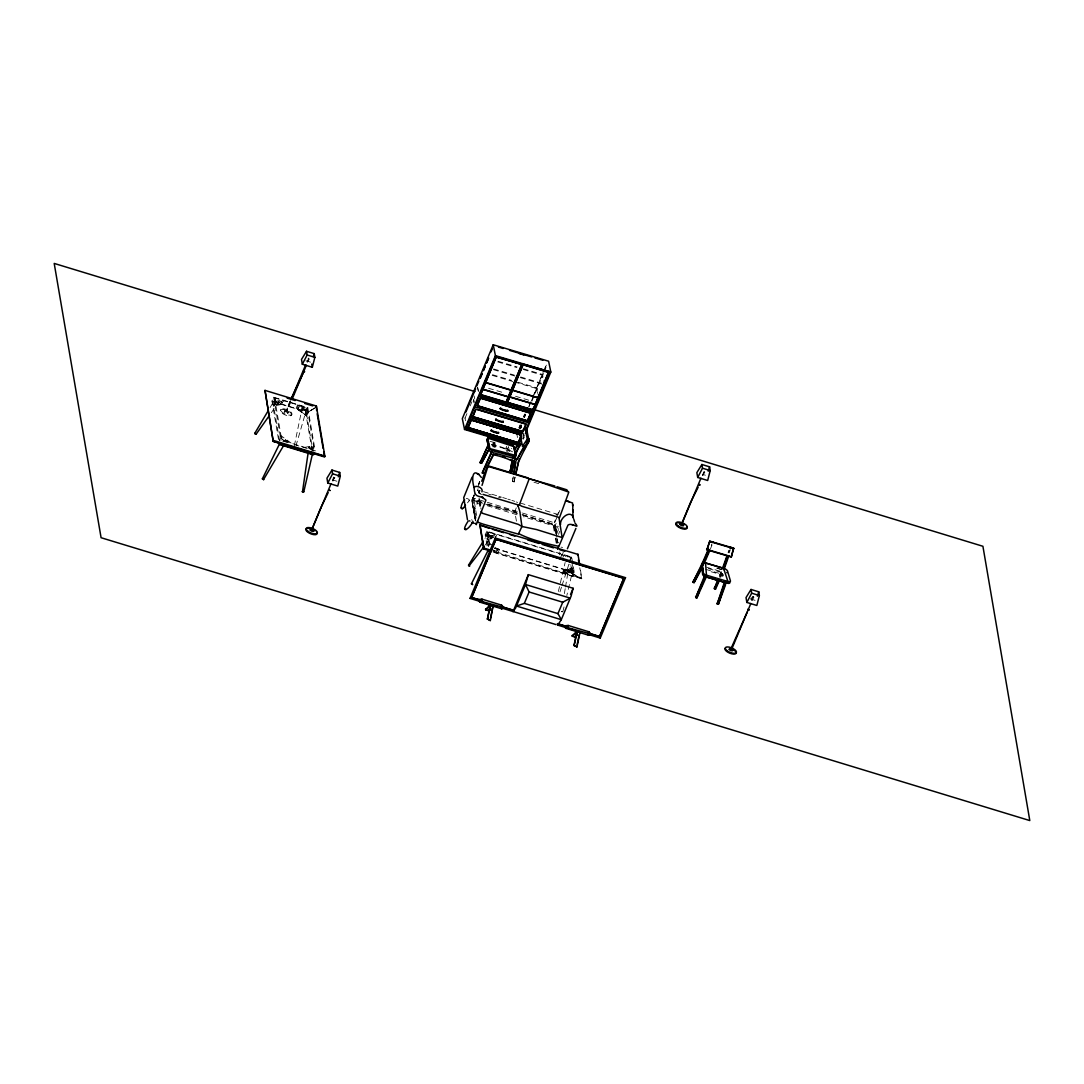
<?xml version="1.0" encoding="UTF-8"?>
<svg xmlns="http://www.w3.org/2000/svg" width="1084" height="1084" viewBox="0 0 1084 1084"><rect width="100%" height="100%" fill="white"/><g stroke="black" fill="none" stroke-linecap="round" stroke-linejoin="round"><path stroke-width="0.75" stroke-dasharray="5 3.75" d="M556.024 533.924L556.607 526.594M559.615 554.872L559.845 551.932M275.539 403.98L275.241 404.237M279.265 402.001L279.116 402.923L279.604 402.056M311.867 448.085L312.314 447.367M491.486 537.908L491.608 537.325M491.784 536.323L492.353 535.753M495.334 536.092L495.28 536.566M564.899 570.834L564.832 570.956M568.68 569.317L568.016 569.805L568.558 569.181M290.688 400.579L286.461 411.717L291.42 400.89M286.894 411.717L286.19 411.378M309.468 358.845C303.655 367.571 311.501 356.08 307.992 358.303M332.531 480.944L333.452 477.096L334.915 477.637L333.452 477.096M334.902 477.719L332.612 480.673M702.446 475.361C702.053 475.442 704.464 471.255 704.221 471.54M752.079 600.455L751.402 600.089L753.244 596.81L751.605 600.333M752.513 596.579C756.456 596.823 748.529 597.04 751.957 600.17M753.976 597.108L752.147 600.414M285.919 440.483L286.054 440.66M306.271 413.302L306.42 413.397M497.542 550.482L497.692 550.658M497.773 550.442L497.095 550.022L497.461 550.699M554.195 531.296L553.287 525.347L555.265 520.063M564.371 593.585L565.211 588.666M565.482 587.027L568.26 570.645L572.637 570.929L566.824 595.536M479.155 493.084C480.361 489.101 477.854 493.423 480.469 493.599M515.117 477.285L514.046 481.974L512.488 481.54L512.949 477.719M512.488 481.54L513.382 476.621M488.45 532.894L488.45 533.626A2.358 1.22 41.8 0 0 489.765 535.388L490.74 535.93A2.222 1.152 41.8 0 0 492.068 535.672L492.082 534.927A2.358 1.22 41.8 0 0 490.767 533.165L489.792 532.623A2.222 1.152 41.8 0 0 488.45 532.894L484.982 538.504M294.333 445.741L302.057 408.424M295.918 445.971L306.718 408.736A2.507 1.612 7.4 0 0 304.902 407.394M514.046 481.974L514.981 476.743M472.082 499.277L475.564 520.035M558.368 591.498L565.143 562.461M562.84 611.783L564.832 603.666M271.366 412.692L279.035 401.134A2.344 1.26 40.3 0 0 277.639 399.291L276.623 398.736A2.344 1.26 40.3 0 0 275.146 399.034L275.106 399.806M477.543 490.388L478.085 488.694M333.086 481.011L334.184 477.407L332.382 480.713M702.757 475.158L704.099 471.825L702.798 475.185M305.783 412.923L306.284 413.614L306.311 412.665M497.149 550.848L497.231 550.699M728.489 552.826L729.369 550.049M559.954 591.918L561.485 587.176M561.986 585.604L569.127 563.504M730.345 549.642L729.952 550.821A268.575 60.921 -75.4 0 1 729.261 552.826M479.209 492.244L479.778 490.632M488.87 537.136L488.654 538.125M479.074 490.646L478.749 493.234M558.517 534.412L559.669 531.35M562.095 555.36L563.246 552.284M556.133 523.491L554.764 526.174L523.382 516.716M710.413 549.005L712.025 544.913M474.277 495.32C470.768 501.038 477.367 504.399 482.583 504.29M473.003 497.461L471.919 500.09L472.678 505.55M472.881 497.759L472.407 498.911L473.017 497.976L485.767 501.865M478.843 499.792L473.884 511.973M558.599 513.301L559.805 510.428M278.52 439.481L271.962 401.121L273.602 397.191L307.802 407.598L315.214 450.958L296.555 445.28M279.591 440.809L272.911 401.771L274.564 397.842L307.138 407.76L314.401 450.253M273.886 405.972L275.35 402.476L284.103 400.755L282.639 404.251L273.886 405.972L273.71 404.955L280.553 403.614L282.639 404.251M280.485 410.348L280.797 409.589M284.265 411.961L284.726 410.836M289.997 401.581L286.081 411.148L289.821 401.514M287.802 413.451A1.924 0.759 22.7 0 0 285.417 411.73A1.924 0.759 22.7 0 0 284.875 412.936A1.924 0.759 22.7 0 0 287.802 413.451L288.263 412.327M279.74 440.212L281.203 436.716L289.265 442.597M291.582 415.064A6.03 2.398 22.7 0 0 284.13 409.63A6.03 2.398 22.7 0 0 282.382 413.424A6.03 2.398 22.7 0 0 291.582 415.064L291.894 414.305A6.03 2.398 22.7 0 0 284.442 408.885A6.03 2.398 22.7 0 0 282.694 412.665A6.03 2.398 22.7 0 0 291.894 414.305M296.108 408.356L297.572 404.847L307.937 412.394L306.474 415.89L296.108 408.356L306.298 414.874L306.474 415.89M296.962 408.614L298.425 405.118L307.87 411.988L306.406 415.484M312.138 450.578L305.498 411.703L307.138 407.76M313.29 453.234L306.162 411.541L307.802 407.598M465.022 418.221L467.326 412.719M470.185 405.877L471.906 401.757M472.773 497.99L475.022 492.624M474.223 495.402L472.326 500.225L472.705 503.64M478.369 485.537L479.453 482.936M474.806 498.789L473.247 501.065L474.426 508.355M506.729 446.202L505.849 448.302L507.597 448.817L508.233 451.865M518.951 427.706L520.103 424.955M523.531 416.744L524.683 413.993M519.019 428.072L520.171 425.321M523.613 417.11L524.764 414.359M519.561 428.221L520.794 425.28M524.155 417.245L525.388 414.305M519.846 428.004L521.133 424.928M524.358 417.204L525.645 414.129M528.87 406.405L532.108 398.695M532.745 397.151L543.07 372.476M543.721 370.931L546.295 364.752M519.913 428.37L521.201 425.28M524.439 417.57L525.726 414.481M528.951 406.771L530.889 402.15M531.526 400.606L533.463 395.972M534.114 394.427L544.439 369.752M545.089 368.208L546.377 365.118M520.293 428.912L521.58 425.836M531.878 401.229L543.463 373.533M544.1 371.988L547.325 364.292M522.827 436.446L523.978 433.708L522.908 436.811M523.138 438.234L524.426 435.158M487.068 545.902L485.198 534.913L486.757 531.187L571.661 557.041L574.344 572.731L572.786 576.471L491.079 551.58M487.786 531.878L489.751 543.409L488.193 547.135L486.228 535.604L487.786 531.878L570.97 557.217L571.553 560.631M492.122 538.599L487.15 539.575L488.532 536.255L496.838 534.642L495.442 537.949M489.589 542.447L488.369 546.729M493.464 537.352L494.846 534.033L488.369 535.293L486.824 539.127L493.166 537.257L487.001 538.707L487.15 539.575M516.269 507.813L514.805 511.784L516.58 521.96M490.916 548.585L498.003 552.908L499.385 549.588L495.713 546.905M556.62 516.824L559.9 508.979M556.837 517.542L553.775 525.022L554.981 532.542M556.661 533.856L558.463 529.561M560.523 557.772L561.905 554.452L565.591 557.135M562.975 557.271L563.897 555.062L566.444 556.919M563.07 572.731L564.466 569.412L572.786 567.786L571.553 572.054L565.062 573.328L563.07 572.731L571.39 571.092M563.883 572.975L565.265 569.656L572.84 568.179L571.458 571.485M569.412 560.943L570.97 557.217M570.103 560.767L571.661 557.041M571.729 561.593L573.531 572.176L571.973 575.902L569.994 564.371M493.017 551.851L581.647 578.788L580.374 568.531M711.307 545.347L711.781 544.195M495.7 447.231L494.751 442.651L493.166 442.191L493.112 446.865M494.697 447.34L494.751 442.651M478.396 484.575L479.711 481.418L478.6 484.074M478.586 484.982L479.819 482.028M719.288 576.16L721.809 570.279M719.857 577.935L722.378 572.067M719.776 576.62L721.334 573.26M720.968 576.932L722.31 573.91M282.097 402.652L282.043 403.153M282.111 402.096L281.813 402.76L282.517 402.286M565.008 570.943L564.845 571.16M281.339 438.776L281.772 437.963L281.501 438.844M302.815 409.779L302.084 409.779M305.932 412.706L305.891 413.668M306.962 361.893L308.723 358.614L307.111 361.853M472.367 503.098L475.334 520.469L474.48 516.092M702.988 475.429L704.817 472.136M270.065 407.584L275.146 399.034M282.111 402.679L281.759 402.936M308.899 448.004L309.387 447.123M488.721 537.691L489.141 537.339M488.396 504.507C497.556 508.586 509.128 509.046 517.258 513.166M275.607 403.763L275.675 403.37M485.266 544.94L492.068 535.672M467.475 502.854L469.44 500.551M298.412 408.031L298.479 407.232M302.572 409.061L302.368 409.982L302.314 409.047M489.683 544.737L490.402 544.737M477.516 490.524L478.247 490.239M301.908 410.877L301.406 411.622L302.029 410.768M565.997 570.198L580.983 578.571L564.466 569.412L581.878 578.504L492.651 550.74M306.094 413.546L306.122 412.774M285.58 440.714L285.675 439.941L285.485 440.863M314.821 408.004L307.937 412.394L316.013 406.893M581.647 578.788L579.764 567.786M275.946 403.573L275.471 404.44M278.873 403.804L278.168 404.467M567.691 570.699L567.569 571.647M567.474 571.471L568.057 570.861M572.799 571.173L568.26 570.645M316.067 407.245L308.534 411.866M492.57 535.862L492.109 536.688M491.865 537.529L491.418 538.341M571.241 569.168L571.011 570.279M571.525 569.33L570.848 570.116M309.157 447.014L308.683 447.8M312.07 447.191L311.487 447.936M308.94 448.491L313.574 448.939L310.214 449.291M304.834 447.34L313.615 445.632L312.327 450.145L313.791 446.635L306.935 447.977M516.892 512.773L514.561 511.336L487.624 504.046M303.791 407.435L305.038 407.516M311.162 448.857L311.975 448.884M562.379 611.85L561.322 611.647L562.379 611.593M304.374 408.98L305.187 409.034M520.157 503.003L558.368 514.575M722.594 573.558L721.402 573.246A80.216 18.198 -75.4 0 1 723.055 577.311M490.171 441.364L497.895 443.478M512.353 481.011L513.911 481.432M479.128 490.374L480.09 490.646M498.071 361.257L517.095 366.907M523.437 368.79L542.474 374.441L544.1 382.435M497.786 361.934L516.824 367.584M523.166 369.468L542.19 375.118L543.165 379.915M493.681 368.966L514.29 375.091M520.632 376.975L541.255 383.099M493.396 369.644L518.762 377.178M520.347 377.638L544.141 384.712M492.461 374.685L511.485 380.335M517.827 382.218L536.851 387.869L538.477 395.863M492.177 375.362L512.786 381.487M514.372 381.947L536.58 388.546L537.556 393.343M488.559 388.262L504.412 392.964M515.523 396.27L531.377 400.972M522.732 433.708L523.464 433.939M494.074 444.291L492.475 443.817L493.193 446.893M706.565 567.23L722.107 571.824M708.299 568.544L722.283 572.691M705.684 569.33L722.784 574.385L723.082 575.279L708.977 571.105M544.263 522.014L520.699 514.792M483.45 491.662L497.895 496.066M481.987 502.326C480.415 500.469 470.971 499.981 474.995 500.903L474.196 500.754L482.57 503.261M539.602 520.632L554.317 525.279L555.604 530.55M499.223 496.458L501.472 497.149M702.581 474.358L705.427 475.226M305.783 360.715L311.487 362.449M271.962 401.121L306.162 411.541M272.911 401.771L305.498 411.703M533.965 482.217L539.913 484.033M498.206 497.055L500.456 497.746M487.366 502.339L520.848 512.542M522.447 513.03L554.331 522.745L556.851 537.041M283.317 440.781L291.366 443.234L281.027 435.7L279.767 440.375M292.856 443.695L312.91 449.792M282.572 441.025L288.791 442.909M487.136 505.672L517.434 514.9M750.304 598.896L756.009 600.631M332.666 479.941L336.934 481.242M485.198 534.913L493.206 537.352M486.228 535.604L492.99 537.678M494.575 548.125L573.531 572.176M494.223 548.341L574.344 572.731M485.686 504.236L516.201 513.179M502.732 497.529L506.526 498.708M522.854 514.968L553.423 524.277L554.994 526.241M521.973 514.493L554.236 524.439L555.374 525.645L556.919 533.87M507.8 499.114L510.361 499.9M488.816 494.223L491.133 494.941M480.889 502.204L474.114 500.252L476.919 517.583M555.943 514.602L557.149 514.981M511.851 500.388L514.819 501.35M481.635 494.467L480.049 493.938M479.196 492.041L478.274 491.662M479.345 491.716L478.288 491.242L479.331 493.112M479.846 491.892L478.288 491.242M516.35 501.96L517.596 502.488M515.848 512.908L517.176 513.504M298.615 407.083L298.222 408.045M489.751 543.409L493.586 546.201M494.86 547.122L497.407 548.992L495.849 552.718L493.301 550.862M494.331 550.225L498.003 552.908M278.588 403.6L278.385 404.671M570.726 558.409L570.645 558.03A2.222 1.369 10 0 0 569.046 556.878L568.45 556.783A2.344 1.436 10 0 0 567.325 556.864M509.426 451.296L508.477 446.716L507.597 448.817L505.849 448.248L506.485 451.351M507.055 447.733L508.315 453.83M493.166 442.191L494.738 449.819M520.97 425.036L521.553 427.923M516.648 433.207L517.529 437.543M477.705 387.53L478.288 390.43M477.488 387.137L478.396 391.636M474.114 395.931L474.711 398.817M473.694 399.264L474.277 402.164M473.41 399.942L473.993 402.841M464.941 417.855L465.537 420.755M557.65 541.783L557.881 542.908L557.19 538.87L557.881 542.908L557.325 539.724M556.837 543.219L555.767 537.366M556.255 533.558L555.144 527.136L556.444 534.412M479.413 499.182L481.039 509.101M480.226 505.103L479.887 503.139L480.442 506.404L479.033 498.098M472.57 504.304L473.329 508.775M555.36 538.165L556.214 543.084M479.927 506.607L478.816 500.103M473.234 506.689L473.085 505.876L473.627 509.006M473.437 507.908L473.654 509.141M475.415 519.493L475.659 520.916M473.451 510.036L474.616 516.282M570.902 565.482L572.786 576.471M556.864 537.962L558.477 546.485M486.757 531.187L489.44 546.878M476.079 518.111L474.264 507.393M274.564 397.842L281.826 440.321M273.602 397.191L281.013 440.551M474.955 516.797L475.144 517.881M472.976 506.607L473.532 509.968M474.9 517.935L475.063 518.897M472.177 502.624L472.367 503.775M472.055 501.919L471.96 500.767M728.746 550.509A268.575 60.921 -75.4 0 1 728.069 552.515M723.204 574.723A80.216 18.198 -75.4 0 1 723.489 575.387M491.404 444.359A80.216 69.796 -9.7 0 1 513.328 452.218M491.513 444.982A80.216 69.796 -9.7 0 1 510.008 451.12M511.756 448.681A1.883 1.64 -9.7 0 1 511.377 448.532M523.071 438.668A268.575 233.67 -9.7 0 1 524.073 436.893M523.179 439.277A268.575 233.67 -9.7 0 1 524.182 437.502M278.995 401.92A2.344 1.26 40.3 0 1 277.518 402.218L276.474 401.649A2.344 1.26 40.3 0 1 275.2 399.915M306.691 409.535A2.507 1.612 7.4 0 1 304.97 410.538L303.723 410.443A2.507 1.612 7.4 0 1 301.88 409.142M301.894 408.289A2.507 1.612 7.4 0 1 303.628 407.299M558.45 528.301A2.276 0.908 22.7 0 1 556.593 526.716A2.276 0.908 22.7 0 1 558.423 526.377M560.997 547.163A2.276 0.908 22.7 0 1 562.555 547.515M466.256 498.41A2.276 0.908 22.7 0 1 469.074 499.616A2.276 0.908 22.7 0 1 468.789 500.822A2.276 0.908 22.7 0 1 465.917 499.819M471.445 519.778A2.276 0.908 22.7 0 1 472.407 520.347M275.173 401.459L273.534 405.389L280.363 404.047L282.016 400.118L275.173 401.459M299.672 405.484L298.032 409.427L306.108 415.321L307.761 411.378L299.672 405.484M566.444 570.021L564.886 573.748L571.39 572.474L572.948 568.748L566.444 570.021M571.2 569.615L571.2 569.615M281.962 439.074L285.973 441.581L281.962 439.074M721.388 569.506L715.359 567.731L721.388 569.506M284.807 411.283L284.713 411.053A1.924 0.759 22.7 0 1 287.125 411.026A1.924 0.759 22.7 0 1 287.761 412.597A1.924 0.759 22.7 0 1 284.807 411.283"/><path stroke-width="1.5" d="M481.35 477.434C472.678 466.256 471.161 478.017 474.087 487.597C474.765 499.561 478.776 493.694 485.903 500.076L476.323 524.453M312.436 454.02L303.791 491.797L302.49 491.838L308.262 451.933M303.791 491.797L302.179 491.648M558.517 546.255C546.715 543.761 529.805 539.534 518.613 533.545M273.209 441.351L273.575 440.47L324.943 456.107L324.577 456.987L273.209 441.351L265.011 390.389L316.379 406.026L324.902 456.459L273.209 441.351L265.011 390.389L264.659 391.256M476.296 524.615L475.795 523.206M703.042 565.469L702.92 563.287L708.543 550.116M311.691 530.157L312.341 530.51L311.636 530.171L331.026 483.776M681.606 524.575L682.256 524.927L681.551 524.588L700.941 478.207M731.402 649.817L730.684 649.601L731.415 649.872L750.833 603.49M481.946 491.838C483.735 488.017 475.957 484.44 474.087 487.515M572.759 505.578L572.975 504.805L572.664 510.198M513.857 472.8L515.591 462.448M513.992 473.329L515.659 462.733A80.216 72.059 -14 0 0 493.572 454.779L490.822 454.169M514.236 461.648L511.838 471.445L510.293 471.025L512.054 460.903M510.293 471.025L512.475 459.928M483.247 541.322L468.518 565.198L468.952 566.038L484.291 546.268M469.724 566.133L468.573 565.116M481.486 601.403L477.773 599.547L479.914 602.148L501.729 608.788L503.775 607.46L481.486 601.403L481.96 599.154L477.773 599.547L479.914 602.148L481.486 601.403L481.96 599.154L501.635 605.143L503.775 607.46L513.396 610.387M493.193 605.455L490.32 620.576L487.393 618.95L490.158 605.766L485.7 609.845L488.478 610.685L490.713 608.639M485.632 609.479L490.415 604.615L487.475 619.33M490.524 618.137L492.868 606.566M574.1 645.698L577.189 631.755L579.967 632.595L576.959 646.945L574.032 645.319L576.796 632.135L572.338 636.227L575.116 637.067L577.352 635.021M577.162 644.519L579.222 634.655M567.745 627.677L564.195 625.861L565.834 628.313L588.68 635.265L590.997 634.032L567.745 627.677L568.206 625.468L564.195 625.861L565.834 628.313L567.745 627.677L568.206 625.468L588.829 631.755L590.997 634.032L599.506 636.62L623.842 578.178L495.984 539.236L495.28 538.003L470.022 598.395L480.903 601.715L479.914 602.148M590.997 634.032L588.68 635.265L588.829 631.755M515.699 473.627L518.545 461.12A268.575 241.244 -14 0 1 519.426 459.237M515.835 474.155L518.68 461.662A268.575 241.244 -14 0 1 528.138 443.085L528.748 442.015A3.401 3.062 -14 0 0 528.68 439.02L526.688 429.44A3.401 2.967 -9.7 0 1 526.743 432.34L526.133 433.37M464.697 500.009C459.941 504.561 459.846 513.857 465.51 505.171M462.57 508.653L461.106 507.895M473.017 521.485C468.125 531.106 459.779 533.572 468.274 520.957M466.147 529.588L464.602 528.897M567.745 491.242L566.824 489.805L556.986 486.73M511.838 471.445L516.526 451.242A268.575 233.67 -9.7 0 1 520.171 444.02M515.036 458.397L516.634 451.865A268.575 233.67 -9.7 0 1 521.228 442.841L519.927 445.931L464.535 429.481L462.326 418.627L493.22 344.766L548.612 361.216L550.821 372.069L526.363 430.538M268.371 410.443L254.808 433.275L255.255 434.142L256.095 434.237L269.455 415.389M256.095 434.237L254.808 433.275M503.775 607.46L501.729 608.788L501.635 605.143M312.314 367.286L314.861 357.354L314.224 353.628L306.515 351.284L301.501 359.414L302.328 364.238L312.314 367.286L311.758 364.061M340.308 476.147L337.761 486.079L327.774 483.03L326.948 478.193L331.961 470.063L339.671 472.421L340.308 476.147L332.598 473.803L331.961 470.063M710.223 470.564L707.676 480.497L697.689 477.448L696.863 472.624L701.876 464.494L709.586 466.838L710.223 470.564L702.513 468.22L701.876 464.494M759.383 595.536L756.835 605.468L746.849 602.433L746.022 597.596L751.036 589.466L758.746 591.81L759.383 595.536L751.673 593.192L751.036 589.466M723.963 569.669L728.8 555.929L708.719 549.981M313.303 356.568L314.224 353.628M338.303 476.824L339.671 472.421M708.218 471.242L709.586 466.838M757.377 596.227L758.746 591.81M733.624 548.138L731.307 557.027L733.624 548.138L711.931 541.797A3.401 0.867 -71.6 0 0 711.307 542.488M527.813 478.437L554.845 486.011M722.852 569.086L727.378 555.889L729.857 556.2M718.394 604.262L725.331 583.314L725.535 584.804L718.394 604.262L717.201 603.951L724.139 583.002A80.216 18.198 -75.4 0 0 723.99 581.945M717.201 603.951L725.494 581.322M481.73 481.228L487.393 465.592L527.271 477.665L529.141 479.006L519.222 505.225L482.99 494.385M731.307 557.027L706.917 549.805L709.803 541.079L713.096 542.176A3.401 0.867 -71.6 0 0 712.689 542.556M706.917 549.805L709.803 541.079M291.298 398.465L302.815 373.872M291.339 399.034L305.58 364.996M292.07 399.346L306.311 365.308M316.067 406.825L316.379 406.026L316.636 410.538M465.93 412.001L475.605 388.858M476.892 385.768L478.83 381.148M480.117 378.059L482.055 373.438M483.356 370.349L485.28 365.714M486.581 362.639L488.518 358.005M491.093 351.839L492.38 348.75M480.198 378.424L482.136 373.79M483.423 370.714L485.361 366.08M486.648 362.991L488.586 358.37M464.535 429.481L495.429 355.633L493.22 344.766M495.767 355.972L479.548 395.281L506.513 403.275L522.651 363.614M519.466 445.036L465.551 429.034L495.876 356.514L549.791 372.53L526.35 428.587M480.578 394.82L496.242 356.907L480.578 394.82L506.052 402.394L521.77 364.752M520.862 436.716L518.315 442.814L468.031 427.53L471.201 419.928L521.431 434.833M477.421 409.44L526.011 423.871L522.908 431.838L472.678 416.933L475.862 409.318M530.645 413.085L480.415 398.18L477.204 405.606L480.375 397.991L530.672 413.261L527.501 420.877L477.231 405.782M468.098 427.895L471.242 420.104L521.472 435.023M472.678 416.933L475.835 409.142L526.092 424.237L523.545 430.321M498.003 432.516L498.518 432.299C499.859 434.928 488.166 430.24 491.729 430.28L491.811 430.836M502.583 421.554L503.112 421.337C504.439 423.966 492.759 419.264 496.309 419.318L496.404 419.874M507.109 410.199L507.095 410.999L507.705 410.375C509.033 412.99 497.339 408.302 500.903 408.356L500.984 408.912M491.12 430.904L491.133 430.118M495.713 419.942L495.727 419.142M500.293 408.98L500.307 408.18M472.055 477.177L463.722 497.61L467.461 519.764M498.504 433.099L491.716 431.08L491.729 430.28M496.377 419.698L496.309 419.318M507.691 411.175L500.889 409.156L500.903 408.356M506.052 402.394L521.716 364.481L497.827 357.381M523.125 364.549L507.447 402.421L532.935 410.037L548.599 372.069L532.935 410.037M523.111 364.509L507.461 402.462L532.881 409.711M503.098 422.137L503.112 421.337M520.794 436.364L518.288 442.624L468.058 427.719M527.461 420.7L530.672 413.261M519.277 441.96L521.011 437.841M527.881 421.405L530.754 414.535M535.279 405.89L539.182 396.541M540.496 393.424L542.447 388.749M543.748 385.633L545.049 382.53M546.35 379.414L547.664 376.297M549.683 371.988L533.396 410.917L506.445 402.923L522.732 363.98L549.615 371.622M515.605 455.429L514.927 457.082A3.916 1.558 22.7 0 1 511.824 457.827L492.299 452.462A3.022 1.206 22.7 0 1 489.196 450.253L487.014 439.711L487.705 438.072A3.022 1.206 22.7 0 1 490.239 437.529L509.941 443.762A3.916 1.572 22.7 0 1 513.775 446.581L515.605 455.429A3.916 1.558 22.7 0 1 512.515 456.188L492.99 450.822A3.022 1.206 22.7 0 1 489.954 448.803L487.705 438.072L513.775 446.581L515.605 455.429L489.887 448.613L489.196 450.253L487.014 439.711A3.022 1.206 22.7 0 1 488.491 438.952M471.662 597.677L495.984 539.236L471.621 597.474L480.158 600.265M528.342 574.642L513.017 611.688L515.672 607.948L525.523 584.506L528.342 574.642L573.124 588.273L571.119 596.092L561.295 619.682L557.718 625.102L558.165 624.032L566.471 626.552M524.331 603.381L529.1 591.972L525.523 584.506L570.306 598.151L562.731 602.216L557.962 613.625L561.295 619.682L516.512 606.037L524.331 603.381L557.962 613.625M567.379 548.761L575.902 528.436M570.523 594.493L573.124 588.273M589.791 634.872L600.251 638.056L625.509 577.664L495.28 538.003M698.177 487.204L690.589 502.298L681.497 524.263M704.139 563.544L709.885 550.36L706.592 549.263M320.728 507.976L311.636 529.941M719.627 579.954L715.603 589.005L714.41 588.693L718.042 579.1M716.09 586.756L718.597 580.875M560.523 524.67C559.615 517.596 571.539 508.992 573.517 518.369M706.836 575.794L696.849 597.934L695.698 597.541L704.085 577.027A80.216 20.542 -71.6 0 0 703.801 574.967M696.863 597.962L699.343 591.092M700.657 588.056L702.622 583.49M491.404 452.001L482.217 472.746L483.708 473.152M482.339 473.288L492.204 451.066M714.41 588.693L718.435 579.642M695.698 597.541L705.21 576.444M482.014 485.388L487.57 467.57L489.331 466.784L535.74 480.591L568.829 492.122L559.534 517.583L521.797 506.255L518.951 504.616M488.017 445.958L480.144 462.76L488.667 443.749M703.055 568.802A80.216 20.542 -71.6 0 0 702.391 567.609L694.058 582.677L692.906 582.284L702.771 563.951M284.32 444.399L263.52 479.616L262.382 478.83L279.699 443.519M472.028 584.276L471.418 583.829L488.193 550.171M488.193 464.426L493.437 454.25M488.328 464.968L493.572 454.779M302.328 364.238L307.151 355.01L306.515 351.284M327.774 483.03L332.598 473.803M697.689 477.448L702.513 468.22M746.849 602.433L751.673 593.192M692.906 582.284L701.768 564.317A268.575 68.753 -71.6 0 0 708.489 548.883M694.058 582.677L701.416 567.555M557.61 549.276L567.989 525.076C572.04 522.014 580.848 530.55 574.994 522.962M480.077 462.746L481.635 463.166L488.369 449.968M481.635 463.166L489.236 449.183M521.106 438.871L514.778 449.508L522.027 438.099M526.987 444.372A268.575 241.244 -14 0 1 528.003 442.543L528.613 441.473A3.401 3.062 -14 0 0 528.545 438.478L528.951 440.023L524.155 447.082L522.502 446.215L527.298 439.156L524.886 427.462L526.526 428.329L526.797 430.063A3.401 2.967 -9.7 0 1 526.851 432.963M526.282 442.557L527.881 440.199M524.886 427.462L520.035 434.237L522.502 446.215M577.04 630.996L572.271 635.847M701.131 567.257L701.158 567.244A80.216 20.542 -71.6 0 1 703.001 571.336M470.022 598.395L471.621 597.474L479.711 599.94M262.382 478.83L263.737 479.656M625.509 577.664L623.842 578.178L599.506 636.62M730.684 649.343L747.215 612.013M510.185 459.602A80.216 72.059 -14 0 1 515.374 462.163L523.829 446.852A1.409 1.26 -14 0 0 523.978 446.066M565.496 501.065L568.152 501.391M471.418 583.829L472.705 584.628L472.096 584.168M567.325 501.187L572.569 502.99L572.582 505.632M476.974 473.64L478.518 474.101M733.949 548.667L710.128 541.621M714.261 587.907L715.603 589.005M717.066 603.192L718.258 603.503M516.689 458.708L513.667 457.882A1.883 1.694 -14 0 1 513.288 457.733M480.036 462.15L481.526 462.556M510.185 470.402L511.743 470.835M567.867 501.309L569.412 501.784M498.437 347.07L503.193 348.492M509.534 350.376L531.729 356.961M534.9 357.91L542.84 360.254M519.128 353.56L523.884 354.969M495.429 355.633L550.821 372.069M495.849 356.338L522.8 364.346M523.179 364.82L548.667 372.435M496.296 357.178L521.716 364.427M512.447 390.064L537.935 397.625M485.564 382.422L511.052 389.983M512.502 390.335L537.989 397.909M485.618 382.693L511.106 390.254M509.643 396.785L535.117 404.346M482.759 389.142L508.233 396.703M509.697 397.056L535.171 404.617M482.814 389.413L508.288 396.974M480.51 394.508L505.984 402.069M531.743 410.091L506.363 402.557L506.513 403.275M485.822 396.798L490.578 398.207M495.334 399.63L498.504 400.565M479.589 395.457L533.504 411.473L532.894 408.465M506.201 403.776L479.236 395.768L533.233 412.137L523.64 408.953M500.401 408.736L507.786 410.931M477.204 405.606L527.501 420.877M477.8 406.541L482.637 407.977M485.876 408.939L526.268 420.931M495.808 419.698L503.206 421.893M472.61 416.568L522.84 431.486M472.651 416.744L522.867 431.662M471.594 417.028L521.675 431.893M522.461 433.6L470.063 417.706M521.499 435.199L471.201 419.928M491.228 430.673L498.613 432.855M468.031 427.53L518.315 442.814M467.001 427.99L517.095 442.855M470.239 430.077L465.551 429.034M476.581 431.96L481.337 433.37M710.535 577.257L715.21 578.68M490.551 605.387L493.328 606.227M487.393 618.95L490.32 620.576M574.032 645.319L576.959 646.945M474.873 391.554L54.2 263.426L101.083 537.718L1029.8 820.574L982.917 546.282L533.125 409.291M307.151 355.01L314.861 357.354M287.125 398.099L295.146 400.552M304.78 403.478L312.802 405.917M280.173 444.264L312.761 454.182M279.374 444.481L313.574 454.901M471.635 522.529L474.372 523.369M489.182 528.274L479.589 524.927L577.962 554.385L579.574 563.816M492.407 529.263L503.653 532.678M510.09 534.642L514.914 536.106M527.773 540.035L539.033 543.463M542.244 544.439L553.504 547.867M559.927 549.818L564.75 551.295M496.025 539.439L623.869 578.382M491.038 550.252L483.925 548.084L479.887 524.507L483.572 548.911L490.686 551.078M487.881 550.604L491.079 551.58M529.1 591.972L562.731 602.216M502.366 606.837L513.708 610.292M557.393 623.598L565.496 626.064M589.764 633.462L599.479 636.416L600.251 638.056M482.407 602.176L486.919 603.544M492.949 605.387L497.475 606.755M556.119 624.614L500.483 607.677L501.729 608.788M557.718 625.102L565.198 627.392M567.162 627.988L576.674 630.874M692.757 581.498L693.923 581.891M695.549 596.796L696.714 597.176M478.22 474.006L479.033 474.291M527.298 439.156L528.951 440.023M320.756 507.854L328.14 492.719M587.785 634.262L588.68 635.265M574.588 521.743L573.829 519.358M523.748 445.538L524.155 447.082M518.03 505.781L519.805 511.309L521.946 526.485L518.355 534.127L482.936 524.06L477.922 522.258L477.407 520.984M729.681 582.176L729.776 582.609A3.022 1.206 22.6 0 1 727.242 583.165L705.765 576.81A3.022 1.206 22.8 0 1 702.662 574.588L701.565 565.238A3.916 1.558 22.8 0 1 703.123 564.317M528.572 422.746L474.656 406.73M575.116 637.067L572.189 635.441L572.338 636.227M488.328 609.899L488.478 610.685M485.551 609.072L485.7 609.845M578.422 559.927L578.964 563.07M588.233 633.178L588.368 633.964M500.93 606.593L501.065 607.365M317.192 413.831L323.113 448.41M323.669 451.703L324.238 454.995M559.005 517.745L562.122 537.515L536.634 529.575L521.946 526.485L518.288 524.344L482.366 513.26L481.215 511.472M704.085 577.027L704.288 578.504M572.853 513.26L573.246 517.624M572.962 510.808L573.084 512.312M573.057 509.887L573.138 511.729M576.796 632.135L576.796 635.251M490.158 605.766L490.171 610.441M707.974 553.165A268.575 68.753 -71.6 0 1 705.467 558.965M705.115 576.363A80.216 20.542 -71.6 0 1 705.25 577.406M729.722 547.976A3.401 0.772 -75.4 0 1 730.264 547.257L731.456 547.569A3.401 0.772 -75.4 0 0 731.104 547.962M726.686 556.512A268.575 60.921 -75.4 0 1 722.513 568.341M726.497 560.794A268.575 60.921 -75.4 0 1 725.806 562.772M725.101 564.737A268.575 60.921 -75.4 0 1 724.41 566.702M726.795 572.487A3.916 1.558 22.6 0 1 726.89 572.731M732.96 649.397A6.03 2.398 22.7 0 1 735.657 653.733A6.03 2.398 22.7 0 1 728.15 652.392A6.03 2.398 22.7 0 1 725.453 648.056M686.7 526.865A6.03 2.398 22.7 0 1 682.825 528.897A6.03 2.398 22.7 0 1 675.833 524.453A6.03 2.398 22.7 0 1 680.928 523.193M682.405 523.735A6.03 2.398 22.7 0 1 683.801 524.412M316.785 532.447A6.03 2.398 22.7 0 1 311.203 533.978A6.03 2.398 22.7 0 1 306.379 528.653M307.178 528.369A6.03 2.398 22.7 0 1 309.577 528.423M313.886 529.995A6.03 2.398 22.7 0 1 315.132 530.781M495.361 454.67A80.216 72.059 -14 0 1 497.285 455.131M502.922 456.784A80.216 72.059 -14 0 1 504.778 457.434M512.556 456.838A1.883 1.694 -14 0 0 513.802 458.424L517.393 458.993L523.965 447.38A1.409 1.26 -14 0 0 523.884 446.08M524.033 449.901A268.575 241.244 -14 0 1 525.984 446.202M517.827 505.239A124.985 27.872 -73.3 0 1 517.949 505.998M469.941 521.065A2.276 0.908 22.7 0 1 469.494 520.767M304.55 371.717L303.371 371.189L304.55 371.771M329.997 490.51L328.831 489.982L329.997 490.51M699.912 484.927L698.746 484.399L699.912 484.927M749.071 609.899L747.906 609.371L749.071 609.899M483.572 548.856L483.925 548.084L483.599 548.721M577.962 554.385L577.609 555.211L577.962 554.385M727.933 581.525L727.242 583.165L705.765 576.81L706.456 575.17L705.535 562.975A3.916 1.558 22.8 0 0 702.256 563.599L703.353 572.948A3.022 1.206 22.8 0 0 706.456 575.17L728.285 581.62A3.022 1.206 22.6 0 0 730.453 580.97L727.567 571.092A3.916 1.558 22.6 0 0 723.584 568.314L705.535 562.975L723.584 568.314L727.933 581.525M573.395 525.008L572.027 524.615L573.368 525.049M482.963 497.488L481.974 497.163L482.963 497.488M680.169 524.493L680.088 524.263A1.924 0.759 22.7 0 1 682.486 524.236A1.924 0.759 22.7 0 1 683.123 525.808A1.924 0.759 22.7 0 1 680.169 524.493M729.329 649.465L729.234 649.235A1.924 0.759 22.7 0 1 731.646 649.208A1.924 0.759 22.7 0 1 732.283 650.779A1.924 0.759 22.7 0 1 729.329 649.465M310.254 530.076L310.173 529.846A1.924 0.759 22.7 0 1 312.571 529.819A1.924 0.759 22.7 0 1 313.208 531.39A1.924 0.759 22.7 0 1 310.254 530.076M727.229 650.847A6.03 2.398 22.7 0 0 736.415 652.5A6.03 2.398 22.7 0 0 728.963 647.067A6.03 2.398 22.7 0 0 727.229 650.847M678.069 525.875A6.03 2.398 22.7 0 0 687.256 527.515A6.03 2.398 22.7 0 0 679.803 522.095A6.03 2.398 22.7 0 0 678.069 525.875M308.154 531.458A6.03 2.398 22.7 0 0 317.341 533.098A6.03 2.398 22.7 0 0 309.888 527.664A6.03 2.398 22.7 0 0 308.154 531.458"/></g></svg>
